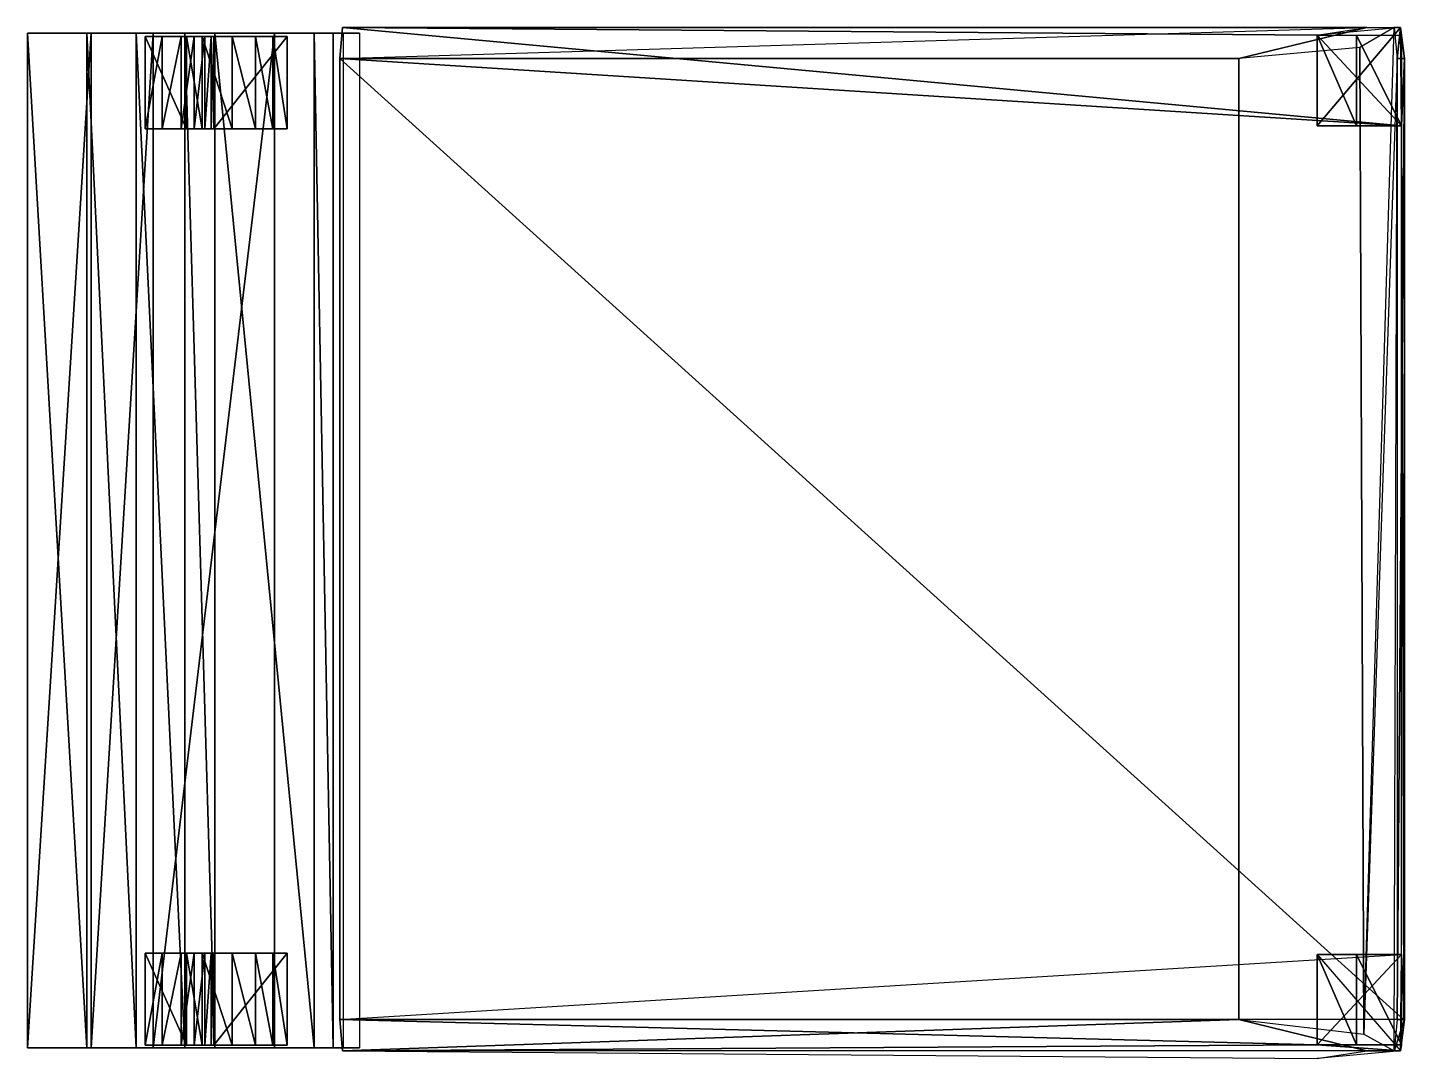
# Model space of a CAD drawing. Extents: x -11.885 to -11.266, y -15.283 to -14.82.
import ezdxf

# ---------------------------------------------------------------- set-up
doc = ezdxf.new("R2010")
doc.units = 0
doc.header["$LTSCALE"] = 0.5
doc.header["$MEASUREMENT"] = 0
doc.layers.add('STUHL_HOLZ', color=5, linetype='CONTINUOUS')
doc.layers.add('STUHL_STOFF', color=7, linetype='CONTINUOUS')

msp = doc.modelspace()

# ---------------------------------------------------------------- linework, layer by layer
at = {"layer": 'STUHL_HOLZ'}
for points in [[(-11.80074, -14.86541, 0.36367), (-11.80195, -14.86541, 0.33036), (-11.80484, -14.86541, 0.25526), (-11.80966, -14.86541, 0.18593), (-11.81543, -14.86541, 0.1166), (-11.8241, -14.86541, 0.04921), (-11.83162, -14.86541, 0.00041), (-11.81315, -14.86541, 0.0003), (-11.80612, -14.86541, 0.03063), (-11.79263, -14.86541, 0.10097), (-11.78203, -14.86541, 0.17614), (-11.77432, -14.86541, 0.26093), (-11.76779, -14.86541, 0.36364)], [(-11.28718, -15.23657, 0.00088), (-11.30487, -15.23657, 0.36259), (-11.26684, -15.23657, 0.36259), (-11.26684, -15.23657, 0), (-11.28718, -15.23657, 0)], [(-11.28718, -15.27725, 0), (-11.26684, -15.27725, 0), (-11.26731, -15.27984, 0.36259), (-11.30487, -15.27725, 0.36259), (-11.28718, -15.27725, 0.00088)]]:
    msp.add_polyline3d(points, close=True, dxfattribs=at)
for points in [[(-11.81315, -14.82403, 0.0003), (-11.83162, -14.82403, 0.00041), (-11.8241, -14.82403, 0.04921), (-11.80612, -14.82403, 0.03063)], [(-11.8241, -14.82403, 0.04921), (-11.83162, -14.82403, 0.00041), (-11.83162, -14.86541, 0.00041)], [(-11.8241, -14.82403, 0.04921), (-11.83162, -14.86541, 0.00041), (-11.8241, -14.86541, 0.04921)], [(-11.83162, -14.82403, 0.00041), (-11.81315, -14.82403, 0.0003), (-11.81315, -14.86541, 0.0003)], [(-11.83162, -14.82403, 0.00041), (-11.81315, -14.86541, 0.0003), (-11.83162, -14.86541, 0.00041)], [(-11.8241, -14.82403, 0.04921), (-11.80612, -14.82403, 0.03063), (-11.79263, -14.82403, 0.10097), (-11.81543, -14.82403, 0.1166)], [(-11.81543, -14.82403, 0.1166), (-11.8241, -14.82403, 0.04921), (-11.8241, -14.86541, 0.04921)], [(-11.81543, -14.82403, 0.1166), (-11.8241, -14.86541, 0.04921), (-11.81543, -14.86541, 0.1166)], [(-11.79263, -14.82403, 0.10097), (-11.81543, -14.82403, 0.1166), (-11.80966, -14.82403, 0.18593), (-11.78203, -14.82403, 0.17614)], [(-11.80966, -14.82403, 0.18593), (-11.81543, -14.82403, 0.1166), (-11.81543, -14.86541, 0.1166)], [(-11.80966, -14.82403, 0.18593), (-11.81543, -14.86541, 0.1166), (-11.80966, -14.86541, 0.18593)], [(-11.81315, -14.82403, 0.0003), (-11.80612, -14.82403, 0.03063), (-11.80612, -14.86541, 0.03063)], [(-11.81315, -14.82403, 0.0003), (-11.80612, -14.86541, 0.03063), (-11.81315, -14.86541, 0.0003)], [(-11.80966, -14.82403, 0.18593), (-11.78203, -14.82403, 0.17614), (-11.77432, -14.82403, 0.26093), (-11.80484, -14.82403, 0.25526)], [(-11.80484, -14.82403, 0.25526), (-11.80966, -14.82403, 0.18593), (-11.80966, -14.86541, 0.18593)], [(-11.80484, -14.82403, 0.25526), (-11.80966, -14.86541, 0.18593), (-11.80484, -14.86541, 0.25526)], [(-11.80612, -14.82403, 0.03063), (-11.79263, -14.82403, 0.10097), (-11.79263, -14.86541, 0.10097)], [(-11.80612, -14.82403, 0.03063), (-11.79263, -14.86541, 0.10097), (-11.80612, -14.86541, 0.03063)], [(-11.80195, -14.82403, 0.33036), (-11.80484, -14.82403, 0.25526), (-11.80484, -14.86541, 0.25526)], [(-11.80195, -14.82403, 0.33036), (-11.80484, -14.86541, 0.25526), (-11.80195, -14.86541, 0.33036)], [(-11.77432, -14.82403, 0.26093), (-11.80484, -14.82403, 0.25526), (-11.80074, -14.82403, 0.36367), (-11.76779, -14.82403, 0.36364)], [(-11.80074, -14.82403, 0.36367), (-11.80195, -14.82403, 0.33036), (-11.80195, -14.86541, 0.33036)], [(-11.80074, -14.82403, 0.36367), (-11.80195, -14.86541, 0.33036), (-11.80074, -14.86541, 0.36367)], [(-11.76779, -14.82403, 0.36364), (-11.80074, -14.82403, 0.36367), (-11.80074, -14.86541, 0.36367)], [(-11.76779, -14.82403, 0.36364), (-11.80074, -14.86541, 0.36367), (-11.76779, -14.86541, 0.36364)], [(-11.80039, -14.82247, 0.36084), (-11.75574, -14.82247, 0.36199), (-11.75574, -15.27847, 0.36199)], [(-11.80039, -14.82247, 0.36084), (-11.75574, -15.27847, 0.36199), (-11.80039, -15.27847, 0.36084)], [(-11.79263, -14.82403, 0.10097), (-11.78203, -14.82403, 0.17614), (-11.78203, -14.86541, 0.17614)], [(-11.79263, -14.82403, 0.10097), (-11.78203, -14.86541, 0.17614), (-11.79263, -14.86541, 0.10097)], [(-11.78203, -14.82403, 0.17614), (-11.77432, -14.82403, 0.26093), (-11.77432, -14.86541, 0.26093)], [(-11.78203, -14.82403, 0.17614), (-11.77432, -14.86541, 0.26093), (-11.78203, -14.86541, 0.17614)], [(-11.77432, -14.82403, 0.26093), (-11.76779, -14.82403, 0.36364), (-11.76779, -14.86541, 0.36364)], [(-11.77432, -14.82403, 0.26093), (-11.76779, -14.86541, 0.36364), (-11.77432, -14.86541, 0.26093)], [(-11.7429, -14.81995, 0.36316), (-11.26684, -14.86411, 0.36259), (-11.74413, -14.83393, 0.36193)], [(-11.7429, -14.81995, 0.36316), (-11.30487, -14.82343, 0.36259), (-11.26684, -14.86411, 0.36259)], [(-11.26731, -14.81995, 0.36259), (-11.30487, -14.82343, 0.36259), (-11.28718, -14.82343, 0.00088), (-11.26684, -14.82343)], [(-11.30487, -14.82343, 0.36259), (-11.28718, -14.82343, 0.00088), (-11.28718, -14.86411, 0.00088)], [(-11.30487, -14.82343, 0.36259), (-11.28718, -14.86411, 0.00088), (-11.30487, -14.86411, 0.36259)], [(-11.28718, -14.82343), (-11.26684, -14.82343), (-11.26684, -14.86411)], [(-11.28718, -14.82343), (-11.26684, -14.86411), (-11.28718, -14.86411)], [(-11.28718, -14.82343, 0.00088), (-11.28718, -14.82343), (-11.28718, -14.86411)], [(-11.28718, -14.82343, 0.00088), (-11.28718, -14.86411), (-11.28718, -14.86411, 0.00088)], [(-11.26684, -14.82343), (-11.26731, -14.81995, 0.36259), (-11.26684, -14.86411, 0.36259)], [(-11.26684, -14.82343), (-11.26684, -14.86411, 0.36259), (-11.26684, -14.86411)], [(-11.74413, -14.83393, 0.36193), (-11.26684, -14.86411, 0.36259), (-11.26608, -15.26587, 0.36193)], [(-11.74413, -14.83393, 0.36193), (-11.26608, -15.26587, 0.36193), (-11.74413, -15.26587, 0.36193)], [(-11.81315, -14.86541, 0.0003), (-11.83162, -14.86541, 0.00041), (-11.8241, -14.86541, 0.04921), (-11.80612, -14.86541, 0.03063)], [(-11.8241, -14.86541, 0.04921), (-11.80612, -14.86541, 0.03063), (-11.79263, -14.86541, 0.10097), (-11.81543, -14.86541, 0.1166)], [(-11.79263, -14.86541, 0.10097), (-11.81543, -14.86541, 0.1166), (-11.80966, -14.86541, 0.18593), (-11.78203, -14.86541, 0.17614)], [(-11.80966, -14.86541, 0.18593), (-11.78203, -14.86541, 0.17614), (-11.77432, -14.86541, 0.26093), (-11.80484, -14.86541, 0.25526)], [(-11.77432, -14.86541, 0.26093), (-11.80484, -14.86541, 0.25526), (-11.80074, -14.86541, 0.36367), (-11.80484, -14.86541, 0.25526)], [(-11.26684, -14.86411, 0.36259), (-11.30487, -14.86411, 0.36259), (-11.28718, -14.86411, 0.00088), (-11.26684, -14.86411)], [(-11.81315, -15.23597, 0.0003), (-11.83162, -15.23597, 0.00041), (-11.8241, -15.23597, 0.04921), (-11.80612, -15.23597, 0.03063)], [(-11.8241, -15.23597, 0.04921), (-11.83162, -15.23597, 0.00041), (-11.83162, -15.27735, 0.00041)], [(-11.8241, -15.23597, 0.04921), (-11.83162, -15.27735, 0.00041), (-11.8241, -15.27735, 0.04921)], [(-11.83162, -15.23597, 0.00041), (-11.81315, -15.23597, 0.0003), (-11.81315, -15.27735, 0.0003)], [(-11.83162, -15.23597, 0.00041), (-11.81315, -15.27735, 0.0003), (-11.83162, -15.27735, 0.00041)], [(-11.8241, -15.23597, 0.04921), (-11.80612, -15.23597, 0.03063), (-11.79263, -15.23597, 0.10097), (-11.81543, -15.23597, 0.1166)], [(-11.81543, -15.23597, 0.1166), (-11.8241, -15.23597, 0.04921), (-11.8241, -15.27735, 0.04921)], [(-11.81543, -15.23597, 0.1166), (-11.8241, -15.27735, 0.04921), (-11.81543, -15.27735, 0.1166)], [(-11.79263, -15.23597, 0.10097), (-11.81543, -15.23597, 0.1166), (-11.80966, -15.23597, 0.18593), (-11.78203, -15.23597, 0.17614)], [(-11.80966, -15.23597, 0.18593), (-11.81543, -15.23597, 0.1166), (-11.81543, -15.27735, 0.1166)], [(-11.80966, -15.23597, 0.18593), (-11.81543, -15.27735, 0.1166), (-11.80966, -15.27735, 0.18593)], [(-11.81315, -15.23597, 0.0003), (-11.80612, -15.23597, 0.03063), (-11.80612, -15.27735, 0.03063)], [(-11.81315, -15.23597, 0.0003), (-11.80612, -15.27735, 0.03063), (-11.81315, -15.27735, 0.0003)], [(-11.80966, -15.23597, 0.18593), (-11.78203, -15.23597, 0.17614), (-11.77432, -15.23597, 0.26093), (-11.80484, -15.23597, 0.25526)], [(-11.80484, -15.23597, 0.25526), (-11.80966, -15.23597, 0.18593), (-11.80966, -15.27735, 0.18593)], [(-11.80484, -15.23597, 0.25526), (-11.80966, -15.27735, 0.18593), (-11.80484, -15.27735, 0.25526)], [(-11.80612, -15.23597, 0.03063), (-11.79263, -15.23597, 0.10097), (-11.79263, -15.27735, 0.10097)], [(-11.80612, -15.23597, 0.03063), (-11.79263, -15.27735, 0.10097), (-11.80612, -15.27735, 0.03063)], [(-11.80195, -15.23597, 0.33036), (-11.80484, -15.23597, 0.25526), (-11.80484, -15.27735, 0.25526)], [(-11.80195, -15.23597, 0.33036), (-11.80484, -15.27735, 0.25526), (-11.80195, -15.27735, 0.33036)], [(-11.77432, -15.23597, 0.26093), (-11.80484, -15.23597, 0.25526), (-11.80074, -15.23597, 0.36367), (-11.76779, -15.23597, 0.36364)], [(-11.80074, -15.23597, 0.36367), (-11.80195, -15.23597, 0.33036), (-11.80195, -15.27735, 0.33036)], [(-11.80074, -15.23597, 0.36367), (-11.80195, -15.27735, 0.33036), (-11.80074, -15.27735, 0.36367)], [(-11.76779, -15.23597, 0.36364), (-11.80074, -15.23597, 0.36367), (-11.80074, -15.27735, 0.36367)], [(-11.76779, -15.23597, 0.36364), (-11.80074, -15.27735, 0.36367), (-11.76779, -15.27735, 0.36364)], [(-11.79263, -15.23597, 0.10097), (-11.78203, -15.23597, 0.17614), (-11.78203, -15.27735, 0.17614)], [(-11.79263, -15.23597, 0.10097), (-11.78203, -15.27735, 0.17614), (-11.79263, -15.27735, 0.10097)], [(-11.78203, -15.23597, 0.17614), (-11.77432, -15.23597, 0.26093), (-11.77432, -15.27735, 0.26093)], [(-11.78203, -15.23597, 0.17614), (-11.77432, -15.27735, 0.26093), (-11.78203, -15.27735, 0.17614)], [(-11.77432, -15.23597, 0.26093), (-11.76779, -15.23597, 0.36364), (-11.76779, -15.27735, 0.36364)], [(-11.77432, -15.23597, 0.26093), (-11.76779, -15.27735, 0.36364), (-11.77432, -15.27735, 0.26093)], [(-11.74413, -15.26587, 0.36193), (-11.26684, -15.23657, 0.36259), (-11.30487, -15.27725, 0.36259)], [(-11.26684, -15.23657), (-11.28718, -15.23657), (-11.30487, -15.23657, 0.36259), (-11.26731, -15.27984, 0.36259)], [(-11.30487, -15.23657, 0.36259), (-11.28718, -15.23657, 0.00088), (-11.28718, -15.27725, 0.00088)], [(-11.30487, -15.23657, 0.36259), (-11.28718, -15.27725, 0.00088), (-11.30487, -15.27725, 0.36259)], [(-11.26684, -15.23657, 0.36259), (-11.30487, -15.23657, 0.36259), (-11.30487, -15.27725, 0.36259)], [(-11.28718, -15.23657), (-11.26684, -15.23657), (-11.26684, -15.27725)], [(-11.28718, -15.23657), (-11.26684, -15.27725), (-11.28718, -15.27725)], [(-11.28718, -15.23657, 0.00088), (-11.28718, -15.23657), (-11.28718, -15.27725)], [(-11.28718, -15.23657, 0.00088), (-11.28718, -15.27725), (-11.28718, -15.27725, 0.00088)], [(-11.26684, -15.23657), (-11.26731, -15.27984, 0.36259), (-11.26684, -15.27725)], [(-11.26684, -15.23657), (-11.26684, -15.23657, 0.36259), (-11.26731, -15.27984, 0.36259)], [(-11.74413, -15.26587, 0.36193), (-11.30487, -15.27725, 0.36259), (-11.7429, -15.27984, 0.36316)], [(-11.8241, -15.27735, 0.04921), (-11.80612, -15.27735, 0.03063), (-11.81315, -15.27735, 0.0003), (-11.83162, -15.27735, 0.00041)], [(-11.79263, -15.27735, 0.10097), (-11.81543, -15.27735, 0.1166), (-11.8241, -15.27735, 0.04921), (-11.80612, -15.27735, 0.03063)], [(-11.80966, -15.27735, 0.18593), (-11.78203, -15.27735, 0.17614), (-11.79263, -15.27735, 0.10097), (-11.81543, -15.27735, 0.1166)], [(-11.77432, -15.27735, 0.26093), (-11.80484, -15.27735, 0.25526), (-11.80966, -15.27735, 0.18593), (-11.78203, -15.27735, 0.17614)], [(-11.80074, -15.27735, 0.36367), (-11.76779, -15.27735, 0.36364), (-11.77432, -15.27735, 0.26093), (-11.80484, -15.27735, 0.25526)], [(-11.26731, -15.27984, 0.36259), (-11.30487, -15.27725, 0.36259), (-11.28718, -15.27725), (-11.26684, -15.27725)]]:
    msp.add_3dface(points, dxfattribs=at)
at = {"layer": 'STUHL_STOFF', "color": 43}
for p, q in [((-11.85791, -14.82247, 0.88175), (-11.88455, -14.82247, 0.94128)), ((-11.88455, -14.82247, 0.94128), (-11.85593, -14.82247, 0.94128)), ((-11.83573, -14.82247, 0.80275), (-11.85791, -14.82247, 0.88175)), ((-11.85593, -14.82247, 0.94128), (-11.82815, -14.82247, 0.88976)), ((-11.81388, -14.82247, 0.68369), (-11.83573, -14.82247, 0.80275)), ((-11.82815, -14.82247, 0.88976), (-11.77358, -14.82247, 0.78297)), ((-11.80039, -14.82247, 0.52799), (-11.81388, -14.82247, 0.68369)), ((-11.80039, -14.82247, 0.36084), (-11.80039, -14.82247, 0.52799)), ((-11.77358, -14.82247, 0.78297), (-11.74251, -14.82247, 0.68673)), ((-11.74717, -14.82247, 0.51425), (-11.75574, -14.82247, 0.36199)), ((-11.83573, -15.27847, 0.80275), (-11.81388, -15.27847, 0.68369)), ((-11.81388, -15.27847, 0.68369), (-11.80039, -15.27847, 0.52799)), ((-11.80039, -15.27847, 0.52799), (-11.80039, -15.27847, 0.36084)), ((-11.74251, -15.27847, 0.68673), (-11.77358, -15.27847, 0.78297)), ((-11.75574, -15.27847, 0.36199), (-11.74717, -15.27847, 0.51425)), ((-11.74717, -15.27847, 0.51425), (-11.73537, -15.27847, 0.5829))]:
    msp.add_line(p, q, dxfattribs=at)
at = {"layer": 'STUHL_STOFF'}
for p, q in [((-11.75574, -14.82247, 0.36199), (-11.80039, -14.82247, 0.36084)), ((-11.88455, -15.27847, 0.94128), (-11.85791, -15.27847, 0.88175)), ((-11.85593, -15.27847, 0.94128), (-11.88455, -15.27847, 0.94128)), ((-11.85791, -15.27847, 0.88175), (-11.83573, -15.27847, 0.80275)), ((-11.82815, -15.27847, 0.88976), (-11.85593, -15.27847, 0.94128)), ((-11.77358, -15.27847, 0.78297), (-11.82815, -15.27847, 0.88976)), ((-11.80039, -15.27847, 0.36084), (-11.75574, -15.27847, 0.36199))]:
    msp.add_line(p, q, dxfattribs=at)
at = {"layer": 'STUHL_STOFF', "color": 42}
msp.add_line((-11.34006, -15.26587, 0.5), (-11.34006, -14.83393, 0.5), dxfattribs=at)
for points in [[(-11.7429, -14.81995, 0.36316), (-11.7429, -14.81995, 0.47075), (-11.28246, -14.81995, 0.47), (-11.27016, -14.81995, 0.46503), (-11.26731, -14.81995, 0.36259), (-11.30487, -14.82343, 0.36259)], [(-11.30487, -15.27725, 0.36259), (-11.26731, -15.27984, 0.36259), (-11.27016, -15.27984, 0.46503), (-11.28246, -15.27984, 0.47), (-11.7429, -15.27984, 0.47075), (-11.7429, -15.27984, 0.36316)]]:
    msp.add_polyline3d(points, close=True, dxfattribs=at)
at = {"layer": 'STUHL_STOFF', "color": 43}
for points in [[(-11.88455, -14.82247, 0.94128), (-11.85791, -15.27847, 0.88175), (-11.88455, -15.27847, 0.94128)], [(-11.88455, -14.82247, 0.94128), (-11.85791, -14.82247, 0.88175), (-11.85791, -15.27847, 0.88175)], [(-11.85593, -14.82247, 0.94128), (-11.88455, -15.27847, 0.94128), (-11.85593, -15.27847, 0.94128)], [(-11.85593, -14.82247, 0.94128), (-11.88455, -14.82247, 0.94128), (-11.88455, -15.27847, 0.94128)], [(-11.85791, -14.82247, 0.88175), (-11.83573, -15.27847, 0.80275), (-11.85791, -15.27847, 0.88175)], [(-11.85791, -14.82247, 0.88175), (-11.83573, -14.82247, 0.80275), (-11.83573, -15.27847, 0.80275)], [(-11.82815, -14.82247, 0.88976), (-11.85593, -15.27847, 0.94128), (-11.82815, -15.27847, 0.88976)], [(-11.82815, -14.82247, 0.88976), (-11.85593, -14.82247, 0.94128), (-11.85593, -15.27847, 0.94128)], [(-11.83573, -14.82247, 0.80275), (-11.81388, -14.82247, 0.68369), (-11.81388, -15.27847, 0.68369)], [(-11.83573, -14.82247, 0.80275), (-11.81388, -15.27847, 0.68369), (-11.83573, -15.27847, 0.80275)], [(-11.77358, -14.82247, 0.78297), (-11.82815, -15.27847, 0.88976), (-11.77358, -15.27847, 0.78297)], [(-11.77358, -14.82247, 0.78297), (-11.82815, -14.82247, 0.88976), (-11.82815, -15.27847, 0.88976)], [(-11.81388, -14.82247, 0.68369), (-11.80039, -14.82247, 0.52799), (-11.80039, -15.27847, 0.52799)], [(-11.74251, -14.82247, 0.68673), (-11.81388, -14.82247, 0.68369), (-11.73537, -14.82247, 0.5829)], [(-11.81388, -14.82247, 0.68369), (-11.80039, -15.27847, 0.52799), (-11.81388, -15.27847, 0.68369)], [(-11.80039, -14.82247, 0.52799), (-11.80039, -14.82247, 0.36084), (-11.80039, -15.27847, 0.36084)], [(-11.80039, -14.82247, 0.52799), (-11.80039, -15.27847, 0.36084), (-11.80039, -15.27847, 0.52799)], [(-11.74251, -15.27847, 0.68673), (-11.74251, -14.82247, 0.68673), (-11.77358, -14.82247, 0.78297), (-11.77358, -15.27847, 0.78297)], [(-11.75574, -14.82247, 0.36199), (-11.74717, -15.27847, 0.51425), (-11.75574, -15.27847, 0.36199)], [(-11.75574, -14.82247, 0.36199), (-11.74717, -14.82247, 0.51425), (-11.74717, -15.27847, 0.51425)], [(-11.74717, -15.27847, 0.51425), (-11.74717, -14.82247, 0.51425), (-11.73537, -14.82247, 0.5829), (-11.73537, -15.27847, 0.5829)], [(-11.73537, -14.82247, 0.5829), (-11.73537, -15.27847, 0.5829), (-11.74251, -15.27847, 0.68673), (-11.74251, -14.82247, 0.68673)], [(-11.81388, -15.27847, 0.68369), (-11.74251, -15.27847, 0.68673), (-11.73537, -15.27847, 0.5829)]]:
    msp.add_3dface(points, dxfattribs=at)
for points, invisible_edges in [([(-11.85593, -14.82247, 0.94128), (-11.88455, -14.82247, 0.94128), (-11.85791, -14.82247, 0.88175), (-11.82815, -14.82247, 0.88976)], 4), ([(-11.85791, -14.82247, 0.88175), (-11.82815, -14.82247, 0.88976), (-11.77358, -14.82247, 0.78297), (-11.83573, -14.82247, 0.80275)], 5), ([(-11.77358, -14.82247, 0.78297), (-11.83573, -14.82247, 0.80275), (-11.81388, -14.82247, 0.68369), (-11.74251, -14.82247, 0.68673)], 5), ([(-11.81388, -14.82247, 0.68369), (-11.73537, -14.82247, 0.5829), (-11.74717, -14.82247, 0.51425), (-11.80039, -14.82247, 0.52799)], 5), ([(-11.74717, -14.82247, 0.51425), (-11.80039, -14.82247, 0.52799), (-11.80039, -14.82247, 0.36084), (-11.75574, -14.82247, 0.36199)], 1), ([(-11.77358, -15.27847, 0.78297), (-11.83573, -15.27847, 0.80275), (-11.81388, -15.27847, 0.68369), (-11.74251, -15.27847, 0.68673)], 5), ([(-11.81388, -15.27847, 0.68369), (-11.73537, -15.27847, 0.5829), (-11.74717, -15.27847, 0.51425), (-11.80039, -15.27847, 0.52799)], 5), ([(-11.74717, -15.27847, 0.51425), (-11.80039, -15.27847, 0.52799), (-11.80039, -15.27847, 0.36084), (-11.75574, -15.27847, 0.36199)], 1)]:
    msp.add_3dface(points, dxfattribs=dict(at, invisible_edges=invisible_edges))
at = {"layer": 'STUHL_STOFF', "color": 42}
for points in [[(-11.7429, -14.81995, 0.47075), (-11.7429, -14.81995, 0.36316), (-11.74413, -14.83393, 0.36193)], [(-11.7429, -14.81995, 0.47075), (-11.74413, -14.83393, 0.36193), (-11.74413, -14.83393, 0.47197)], [(-11.28246, -14.81995, 0.47), (-11.7429, -14.81995, 0.47075), (-11.74413, -14.83393, 0.47197)], [(-11.28246, -14.81995, 0.47), (-11.34006, -14.83393, 0.5), (-11.74413, -14.83393, 0.47197)], [(-11.30487, -14.82343, 0.36259), (-11.28246, -14.81995, 0.47), (-11.7429, -14.81995, 0.47075), (-11.7429, -14.81995, 0.36316)], [(-11.27016, -14.81995, 0.46503), (-11.28563, -14.82888, 0.4917), (-11.34006, -14.83393, 0.5), (-11.28246, -14.81995, 0.47)], [(-11.27016, -14.81995, 0.46503), (-11.26731, -14.81995, 0.36259), (-11.30487, -14.82343, 0.36259), (-11.28246, -14.81995, 0.47)], [(-11.27016, -14.81995, 0.46503), (-11.28563, -14.82888, 0.4917), (-11.28389, -15.27242, 0.4917)], [(-11.26731, -14.81995, 0.36259), (-11.27016, -14.81995, 0.46503), (-11.26882, -14.83393, 0.46613)], [(-11.26731, -14.81995, 0.36259), (-11.26882, -14.83393, 0.46613), (-11.26558, -14.83393, 0.44996)], [(-11.26731, -14.81995, 0.36259), (-11.26558, -14.83393, 0.44996), (-11.26684, -14.86411, 0.36259)], [(-11.28389, -15.27242, 0.4917), (-11.28563, -14.82888, 0.4917), (-11.34006, -14.83393, 0.5), (-11.34006, -15.26587, 0.5)], [(-11.74413, -14.83393, 0.47197), (-11.74413, -15.26587, 0.36193), (-11.74413, -15.26587, 0.47197)], [(-11.74413, -14.83393, 0.47197), (-11.74413, -14.83393, 0.36193), (-11.74413, -15.26587, 0.36193)], [(-11.34006, -14.83393, 0.5), (-11.34006, -15.26587, 0.5), (-11.74413, -15.26587, 0.47197), (-11.74413, -14.83393, 0.47197)], [(-11.26882, -14.83393, 0.46613), (-11.28389, -15.27242, 0.4917), (-11.27016, -15.27984, 0.46503)], [(-11.26558, -14.83393, 0.44996), (-11.26882, -15.26587, 0.46613), (-11.26558, -15.26587, 0.44996)], [(-11.26558, -14.83393, 0.44996), (-11.26882, -14.83393, 0.46613), (-11.26882, -15.26587, 0.46613)], [(-11.26684, -14.86411, 0.36259), (-11.26558, -14.83393, 0.44996), (-11.26558, -15.26587, 0.44996)], [(-11.26684, -14.86411, 0.36259), (-11.26558, -15.26587, 0.44996), (-11.26684, -15.23657, 0.36259)], [(-11.26684, -15.23657, 0.36259), (-11.26558, -15.26587, 0.44996), (-11.26731, -15.27984, 0.36259)], [(-11.74413, -15.26587, 0.47197), (-11.7429, -15.27984, 0.36316), (-11.7429, -15.27984, 0.47075)], [(-11.7429, -15.27984, 0.47075), (-11.74413, -15.26587, 0.47197), (-11.34006, -15.26587, 0.5)], [(-11.34006, -15.26587, 0.5), (-11.28246, -15.27984, 0.47), (-11.7429, -15.27984, 0.47075)], [(-11.28389, -15.27242, 0.4917), (-11.27016, -15.27984, 0.46503), (-11.28246, -15.27984, 0.47), (-11.34006, -15.26587, 0.5)], [(-11.26558, -15.26587, 0.44996), (-11.27016, -15.27984, 0.46503), (-11.26731, -15.27984, 0.36259)], [(-11.30487, -15.28332, 0.36259), (-11.28246, -15.27984, 0.47), (-11.7429, -15.27984, 0.47075), (-11.7429, -15.27984, 0.36316)], [(-11.27016, -15.27984, 0.46503), (-11.26731, -15.27984, 0.36259), (-11.30487, -15.28332, 0.36259), (-11.28246, -15.27984, 0.47)]]:
    msp.add_3dface(points, dxfattribs=at)
at = {"layer": 'STUHL_STOFF'}
for points in [[(-11.26731, -14.81995, 0.36259), (-11.30487, -14.82343, 0.36259), (-11.30487, -14.86411, 0.36259)], [(-11.26731, -14.81995, 0.36259), (-11.30487, -14.86411, 0.36259), (-11.26684, -14.86411, 0.36259)], [(-11.26684, -15.23657, 0.36259), (-11.30487, -15.27725, 0.36259), (-11.26731, -15.27984, 0.36259)], [(-11.26684, -15.23657, 0.36259), (-11.26731, -15.27984, 0.36259), (-11.26684, -15.23657, 0.36259)], [(-11.74413, -15.26587, 0.47197), (-11.74413, -15.26587, 0.36193), (-11.7429, -15.27984, 0.36316)], [(-11.26558, -15.26587, 0.44996), (-11.26882, -15.26587, 0.46613), (-11.27016, -15.27984, 0.46503)]]:
    msp.add_3dface(points, dxfattribs=at)
for points, invisible_edges in [([(-11.85593, -15.27847, 0.94128), (-11.88455, -15.27847, 0.94128), (-11.85791, -15.27847, 0.88175), (-11.82815, -15.27847, 0.88976)], 4), ([(-11.85791, -15.27847, 0.88175), (-11.82815, -15.27847, 0.88976), (-11.77358, -15.27847, 0.78297), (-11.83573, -15.27847, 0.80275)], 5)]:
    msp.add_3dface(points, dxfattribs=dict(at, invisible_edges=invisible_edges))

doc.saveas('drawing.dxf')
